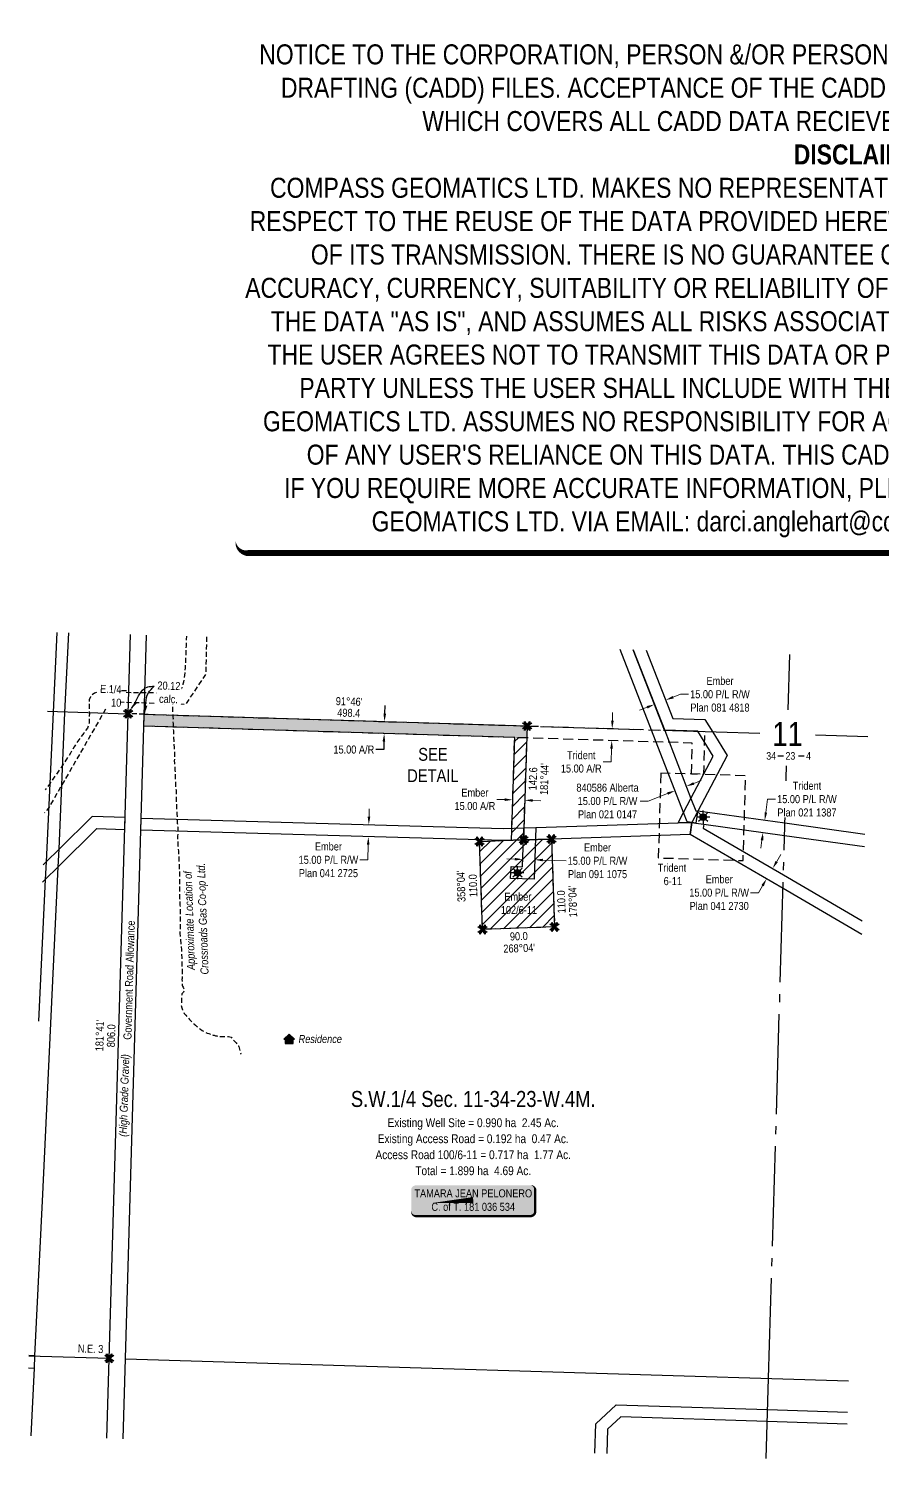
# Model space of a CAD drawing. Extents: x 350566 to 352400, y 5751636 to 5753423.
# Drawn here: x 350566 to 351632, y 5751636 to 5753423 of the extents above; entities that cross this region are included whole.
import ezdxf
from ezdxf.enums import TextEntityAlignment as Align

# ---------------------------------------------------------------- set-up
doc = ezdxf.new("R2010")
doc.units = 0
doc.header["$LTSCALE"] = 5
doc.header["$PDSIZE"] = 0.5
for name, pattern in [('foc-ACCESSROAD', [3.75, 2.5, -1.25]), ('foc-QUARTERLINE', [33, 25, -3, 2, -3]), ('foc-TRAV', [1.875, 1.25, -0.625]), ('UG_PIPE', [1.875, 1.25, -0.625])]:
    doc.linetypes.add(name, pattern=pattern)
doc.layers.get('Defpoints').update_dxf_attribs({"color": 9})
for name, color, linetype in [('10', 1, 'Continuous'), ('9', 3, 'Continuous'), ('AS-PIPE-UG', 44, 'UG_PIPE'), ('AS-PIPE-UG-T', 44, 'Continuous'), ('AS-RESIDENCE', 14, 'Continuous'), ('C-AR', 13, 'foc-ACCESSROAD'), ('C-RW', 13, 'Continuous'), ('C-SYMBOL', 7, 'Continuous'), ('C-WS', 13, 'foc-ACCESSROAD'), ('C-WS-S', 8, 'Continuous'), ('CG-NOTES', 7, 'Continuous'), ('DETAIL-T', 7, 'Continuous'), ('F-AR', 190, 'foc-ACCESSROAD'), ('F-RW', 190, 'Continuous'), ('F-WS', 190, 'foc-ACCESSROAD'), ('F-WS-S', 8, 'Continuous'), ('L-AREAREQUIRED', 7, 'Continuous'), ('L-AREAWORK', 5, 'Continuous'), ('L-BD', 7, 'Continuous'), ('L-MON', 1, 'Continuous'), ('L-QSEC', 8, 'foc-QUARTERLINE'), ('L-ROAD-T', 7, 'Continuous'), ('L-SEC', 7, 'Continuous'), ('L-SECLBL', 7, 'Continuous'), ('P-PROPOSED', 10, 'Continuous'), ('P-PROPOSED-H', 21, 'Continuous'), ('P-TRAV', 4, 'foc-TRAV'), ('P-TXT', 4, 'Continuous')]:
    doc.layers.add(name, color=color, linetype=linetype)
for name, color, linetype, lineweight in [('C-AR-T', 13, 'Continuous', 9), ('C-RW-T', 13, 'Continuous', 9), ('C-WS-T', 13, 'Continuous', 9), ('F-AR-T', 190, 'Continuous', 9), ('F-RW-T', 190, 'Continuous', 9), ('F-WS-T', 190, 'Continuous', 9), ('T-TEXT', 48, 'Continuous', 18)]:
    doc.layers.add(name, color=color, linetype=linetype, lineweight=lineweight)
doc.layers.add('DISCLAIMER', color=7, linetype='Continuous', plot=False)
doc.layers.add('P-PROPOSED-EXISTING-H', color=7, linetype='Continuous', true_color=0xffeebd)
doc.styles.add('100L', font='ARIALN.TTF', dxfattribs={"height": 11})
doc.styles.add('175L', font='ARIALN.TTF', dxfattribs={"height": 20})
doc.styles.add('80', font='ARIALN.TTF', dxfattribs={"height": 10})
doc.styles.add('80CG', font='ARIALN.TTF', dxfattribs={"height": 10})
doc.styles.add('80L', font='ARIALN.TTF', dxfattribs={"height": 10})
doc.styles.add('80LS', font='ARIALNI.TTF', dxfattribs={"height": 10})
doc.styles.add('SIMPLEX', font='ARIALN.TTF')
doc.dimstyles.new('Compass 5 000', dxfattribs={"dimscale": 5, "dimtxt": 9, "dimasz": 2, "dimexe": 0.2, "dimexo": 0.0625, "dimgap": 0.5, "dimtad": 0, "dimtih": 1, "dimtoh": 1, "dimzin": 0, "dimdsep": 46, "dimtxsty": '80CG', "dimcen": 0.1, "dimse1": 1, "dimse2": 1, "dimclrd": 256, "dimclrt": 256, "dimaunit": 1, "dimadec": 4, "dimazin": 0, "dimtfac": 0.06, "dimtofl": 0, "dimtmove": 0, "dimatfit": 1, "dimfxl": 0.2, "dimtolj": 1, "dimtzin": 0, "dimlwd": -1, "dimarcsym": 0})
pattern_1 = [(45, (1552.611, 1698.031), (-7.85560252, 7.85560252), [])]

# ---------------------------------------------------------------- blocks, each defined once
blk = doc.blocks.new('L-SECLBL')
at = {"layer": '9', "color": 7}
for p, q in [((-5.1, -27.8), (-12.3, -27.8)), ((20.7, -27.8), (13.5, -27.8))]:
    blk.add_line(p, q, dxfattribs=at)
at = {"layer": '10', "color": 2, "style": 'SIMPLEX'}
blk.add_attdef('SEC', text='', height=30, dxfattribs=at).set_placement((0, 0), align=Align.MIDDLE)
at = {"layer": '10', "color": 5, "style": '80L'}
blk.add_attdef('TWP', text='', height=9.5, dxfattribs=at).set_placement((-14.4, -27.4), align=Align.MIDDLE_RIGHT)
blk.add_attdef('RGE', text='', height=9.5, dxfattribs=at).set_placement((3.6, -27.4), align=Align.MIDDLE_CENTER)
blk.add_attdef('MER', text='', height=9.5, dxfattribs=at).set_placement((23.2, -27.4), align=Align.MIDDLE_LEFT)
blk = doc.blocks.new('GAS')
h = blk.add_hatch(color=255)
h.dxf.hatch_style = 1
edge = h.paths.add_edge_path()
edge.add_arc((0, 0), 0.9, 0, 360)
for p, q in [((-0.81, 0), (-1.62, 0)), ((-0.57, 0.57), (-1.14, 1.14)), ((0, 0.81), (0, 1.62)), ((0.57, 0.57), (1.14, 1.14)), ((1.62, 0), (0.81, 0)), ((-0.57, -0.57), (-1.14, -1.14)), ((0, -0.81), (0, -1.62)), ((1.14, -1.14), (0.57, -0.57))]:
    blk.add_line(p, q)
blk.add_circle((0, 0), 0.8)
blk = doc.blocks.new('res_occ')
for points in [[(0.1, 0.89), (-1.26, -0.37), (1.46, -0.37)], [(-0.9, -1.43), (1.1, -1.43), (1.1, -0.37), (-0.9, -0.37)]]:
    blk.add_hatch(color=14).paths.add_polyline_path(points)
at = {"color": 14}
for points in [[(0.1, 0.89), (-1.26, -0.37), (1.46, -0.37)], [(-0.9, -1.43), (1.1, -1.43), (1.1, -0.37), (-0.9, -0.37)]]:
    blk.add_lwpolyline(points, close=True, dxfattribs=at)
blk = doc.blocks.new('*D374')
at = {"layer": 'Defpoints', "color": 0, "transparency": 16777216}
for p in [(351237.4, 5752549.7), (351236.9, 5752534.7), (351294, 5752532.9)]:
    blk.add_point(p, dxfattribs=at)
at = {"layer": 'F-AR-T', "transparency": 16777216}
for p, q in [((351294.8, 5752557.9), (351295.1, 5752567.9)), ((351293.7, 5752522.9), (351293.2, 5752506.3)), ((351293.2, 5752506.3), (351283.2, 5752506.3))]:
    blk.add_line(p, q, dxfattribs=at)
for points in [[(351293.1, 5752558), (351296.5, 5752557.9), (351294.5, 5752547.9)], [(351292, 5752523), (351295.4, 5752522.9), (351294, 5752532.9)]]:
    blk.add_solid(points, dxfattribs=at)
at = {"layer": 'F-AR-T', "transparency": 16777216, "insert": (351255.9, 5752506.3), "char_height": 10, "attachment_point": 5, "style": '80CG'}
blk.add_mtext('\\A1;Trident\\P15.00 A/R', dxfattribs=at)
blk = doc.blocks.new('*D375')
at = {"layer": 'C-AR-T', "transparency": 16777216}
for p, q in [((351160.3, 5752459.2), (351150.3, 5752459.5)), ((351195.3, 5752458.1), (351205.3, 5752457.8))]:
    blk.add_line(p, q, dxfattribs=at)
for points in [[(351160.4, 5752460.8), (351160.3, 5752457.5), (351170.3, 5752458.9)], [(351195.4, 5752459.8), (351195.3, 5752456.4), (351185.3, 5752458.4)]]:
    blk.add_solid(points, dxfattribs=at)
at = {"layer": 'Defpoints', "color": 0, "transparency": 16777216}
for p in [(351170.3, 5752458.9), (351170.5, 5752464.1), (351185.5, 5752463.7)]:
    blk.add_point(p, dxfattribs=at)
at = {"layer": 'C-AR-T', "transparency": 16777216, "insert": (351123.1, 5752459.5), "char_height": 10, "attachment_point": 5, "style": '80CG'}
blk.add_mtext('\\A1;Ember\\P15.00 A/R', dxfattribs=at)
blk = doc.blocks.new('*D376')
at = {"layer": 'C-RW-T', "transparency": 16777216}
for p, q in [((350990.9, 5752437.8), (350991.2, 5752447.8)), ((350989.9, 5752402.8), (350989.3, 5752383.9)), ((350989.3, 5752383.9), (350979.3, 5752383.9))]:
    blk.add_line(p, q, dxfattribs=at)
for points in [[(350989.2, 5752437.9), (350992.5, 5752437.8), (350990.6, 5752427.8)], [(350988.2, 5752402.9), (350991.5, 5752402.8), (350990.1, 5752412.8)]]:
    blk.add_solid(points, dxfattribs=at)
at = {"layer": 'Defpoints', "color": 0, "transparency": 16777216}
for p in [(350994.2, 5752427.7), (350990.1, 5752412.8), (350993.8, 5752412.7)]:
    blk.add_point(p, dxfattribs=at)
at = {"layer": 'C-RW-T', "transparency": 16777216, "insert": (350940.2, 5752383.9), "char_height": 10, "attachment_point": 5, "style": '80CG'}
blk.add_mtext('\\A1;Ember\\P15.00 P/L R/W\\PPlan 041 2725', dxfattribs=at)
blk = doc.blocks.new('*D377')
at = {"layer": 'C-RW-T', "transparency": 16777216}
for p, q in [((351173, 5752384.8), (351163, 5752385.1)), ((351207.9, 5752383.7), (351237.2, 5752382.7))]:
    blk.add_line(p, q, dxfattribs=at)
for points in [[(351173, 5752386.4), (351172.9, 5752383.1), (351183, 5752384.5)], [(351208, 5752385.3), (351207.9, 5752382), (351197.9, 5752384)]]:
    blk.add_solid(points, dxfattribs=at)
at = {"layer": 'Defpoints', "color": 0, "transparency": 16777216}
for p in [(351183.1, 5752387.8), (351198.1, 5752387.3), (351197.9, 5752384)]:
    blk.add_point(p, dxfattribs=at)
at = {"layer": 'C-RW-T', "transparency": 16777216, "insert": (351276.2, 5752382.7), "char_height": 10, "attachment_point": 5, "style": '80CG'}
blk.add_mtext('\\A1;Ember\\P15.00 P/L R/W\\PPlan 091 1075', dxfattribs=at)
blk = doc.blocks.new('*D378')
at = {"layer": 'C-RW-T', "transparency": 16777216}
for p, q in [((351370.7, 5752587.2), (351380, 5752590.8)), ((351380, 5752590.8), (351390, 5752590.8)), ((351338.1, 5752574.5), (351328.7, 5752570.9))]:
    blk.add_line(p, q, dxfattribs=at)
for points in [[(351370.1, 5752588.7), (351371.3, 5752585.6), (351361.3, 5752583.6)], [(351337.4, 5752576.1), (351338.7, 5752573), (351347.4, 5752578.1)]]:
    blk.add_solid(points, dxfattribs=at)
at = {"layer": 'Defpoints', "color": 0, "transparency": 16777216}
for p in [(351361.3, 5752583.6), (351350.7, 5752569.6), (351364.7, 5752575)]:
    blk.add_point(p, dxfattribs=at)
at = {"layer": 'C-RW-T', "transparency": 16777216, "insert": (351429.1, 5752590.8), "char_height": 10, "attachment_point": 5, "style": '80CG'}
blk.add_mtext('\\A1;Ember\\P15.00 P/L R/W\\PPlan 081 4818', dxfattribs=at)
blk = doc.blocks.new('*D379')
at = {"layer": 'Defpoints', "color": 0, "transparency": 16777216}
for p in [(351485, 5752433.1), (351527.3, 5752427.2), (351525.3, 5752412.4)]:
    blk.add_point(p, dxfattribs=at)
at = {"layer": 'F-RW-T', "transparency": 16777216}
for p, q in [((351486.3, 5752443), (351488.6, 5752459.7)), ((351488.6, 5752459.7), (351498.6, 5752459.7)), ((351481.5, 5752408.4), (351480.1, 5752398.5))]:
    blk.add_line(p, q, dxfattribs=at)
for points in [[(351484.7, 5752443.3), (351488, 5752442.8), (351485, 5752433.1)], [(351479.9, 5752408.6), (351483.2, 5752408.1), (351482.9, 5752418.3)]]:
    blk.add_solid(points, dxfattribs=at)
at = {"layer": 'F-RW-T', "transparency": 16777216, "insert": (351537.7, 5752459.7), "char_height": 10, "attachment_point": 5, "style": '80CG', "bg_fill": 3, "box_fill_scale": 1.1, "bg_fill_color": 256, "bg_fill_true_color": 13158600, "bg_fill_transparency": 0}
blk.add_mtext('\\A1;Trident\\P15.00 P/L R/W\\PPlan 021 1387', dxfattribs=at)
blk = doc.blocks.new('*D380')
at = {"layer": 'C-RW-T', "transparency": 16777216}
for p, q in [((351499.9, 5752381.7), (351504.9, 5752390.4)), ((351482.3, 5752351.5), (351477.2, 5752342.9)), ((351477.2, 5752342.9), (351467.2, 5752342.9))]:
    blk.add_line(p, q, dxfattribs=at)
for points in [[(351498.5, 5752382.6), (351501.3, 5752380.9), (351494.9, 5752373.1)], [(351480.8, 5752352.4), (351483.7, 5752350.7), (351487.3, 5752360.2)]]:
    blk.add_solid(points, dxfattribs=at)
at = {"layer": 'Defpoints', "color": 0, "transparency": 16777216}
for p in [(351495.2, 5752372.9), (351487.3, 5752360.2), (351487.6, 5752360)]:
    blk.add_point(p, dxfattribs=at)
at = {"layer": 'C-RW-T', "transparency": 16777216, "insert": (351428.1, 5752342.9), "char_height": 10, "attachment_point": 5, "style": '80CG'}
blk.add_mtext('\\A1;Ember\\P15.00 P/L R/W\\PPlan 041 2730', dxfattribs=at)
blk = doc.blocks.new('*D381')
at = {"layer": 'Defpoints', "color": 0, "transparency": 16777216}
for p in [(351360.2, 5752503.4), (351374.2, 5752508.8), (351373, 5752470.3)]:
    blk.add_point(p, dxfattribs=at)
at = {"layer": 'F-RW-T', "transparency": 16777216}
for p, q in [((351396.4, 5752479.4), (351405.7, 5752483)), ((351339.5, 5752457.4), (351329.5, 5752457.4)), ((351363.7, 5752466.7), (351339.5, 5752457.4))]:
    blk.add_line(p, q, dxfattribs=at)
for points in [[(351395.8, 5752480.9), (351397, 5752477.8), (351387, 5752475.8)], [(351363.1, 5752468.3), (351364.3, 5752465.2), (351373, 5752470.3)]]:
    blk.add_solid(points, dxfattribs=at)
at = {"layer": 'F-RW-T', "transparency": 16777216, "insert": (351288.7, 5752457.4), "char_height": 10, "attachment_point": 5, "style": '80CG'}
blk.add_mtext('\\A1;840586 Alberta\\P15.00 P/L R/W\\PPlan 021 0147', dxfattribs=at)
blk = doc.blocks.new('*U384')
h = blk.add_hatch(color=59)
edge = h.paths.add_edge_path()
edge.add_line((-71.5, -20), (71.5, -20))
edge.add_arc((71.5, -14), 6, 270, 360)
edge.add_line((77.5, -14), (77.5, 12.5))
edge.add_arc((71.5, 12.5), 6, 0, 90)
edge.add_line((71.5, 18.5), (-71.5, 18.5))
edge.add_arc((-71.5, 12.5), 6, 90, 180)
edge.add_line((-77.5, 12.5), (-77.5, -14))
edge.add_arc((-71.5, -14), 6, 180, 270)
at = {"color": 1, "flags": 128}
blk.add_lwpolyline([(-71.5, -20, 3, 3, 0), (71.5, -20, 3, 3, 0.414214), (77.5, -14, 3, 3, 0), (77.5, 12.5, 3, 0, 0.414214), (71.5, 18.5, 0, 0, 0), (-71.5, 18.5, 0, 0, 0.414214), (-77.5, 12.5, 0, 0, 0), (-77.5, -14, 0, 3, 0.414214)], format="xyseb", close=True, dxfattribs=at)
blk.add_lwpolyline([(-52.3, -3.8, 0, 7.5, 0), (0, 0, 0, 0, 0)], format="xyseb", dxfattribs=at)
at = {"color": 1, "style": '80'}
blk.add_attdef('ENTER_TEXT_001', (-36, -5), '', height=10, dxfattribs=at)
blk = doc.blocks.new('TEMP')
h = blk.add_hatch(color=255)
h.dxf.hatch_style = 1
h.paths.add_polyline_path([(0, 0.25), (-0.67, 1.15), (-0.67, 0.67), (-1.15, 0.67), (-0.25, 0), (-1.15, -0.67), (-0.67, -0.67), (-0.67, -1.15), (0, -0.25), (0.67, -1.15), (0.67, -0.67), (1.15, -0.67), (0.25, 0), (1.15, 0.67), (0.67, 0.67), (0.67, 1.15)])
h.paths.add_polyline_path([(0.57, 0.85), (0.57, 0.57), (0.85, 0.57), (0.08, 0), (0.85, -0.57), (0.57, -0.57), (0.57, -0.85), (0, -0.08), (-0.57, -0.85), (-0.57, -0.57), (-0.85, -0.57), (-0.08, 0), (-0.85, 0.57), (-0.57, 0.57), (-0.57, 0.85), (0, 0.08)], flags=16)
h = blk.add_hatch(color=1)
h.dxf.hatch_style = 1
h.paths.add_polyline_path([(0, 0.08), (-0.57, 0.85), (-0.57, 0.57), (-0.85, 0.57), (-0.08, 0), (-0.85, -0.57), (-0.57, -0.57), (-0.57, -0.85), (0, -0.08), (0.57, -0.85), (0.57, -0.57), (0.85, -0.57), (0.08, 0), (0.85, 0.57), (0.57, 0.57), (0.57, 0.85)])
at = {"color": 1}
for p, q in [((-0.08, 0), (0.08, 0)), ((0, 0.08), (0, -0.08))]:
    blk.add_line(p, q, dxfattribs=at)
at = {"color": 255, "flags": 128}
blk.add_lwpolyline([(-0.25, 0), (-1.15, 0.67), (-0.67, 0.67), (-0.67, 1.15), (0, 0.25), (0.67, 1.15), (0.67, 0.67), (1.15, 0.67), (0.25, 0), (1.15, -0.67), (0.67, -0.67), (0.67, -1.15), (0, -0.25), (-0.67, -1.15), (-0.67, -0.67), (-1.15, -0.67)], close=True, dxfattribs=at)
at = {"color": 1, "flags": 128}
blk.add_lwpolyline([(-0.08, 0), (-0.85, 0.57), (-0.57, 0.57), (-0.57, 0.85), (0, 0.08), (0.57, 0.85), (0.57, 0.57), (0.85, 0.57), (0.08, 0), (0.85, -0.57), (0.57, -0.57), (0.57, -0.85), (0, -0.08), (-0.57, -0.85), (-0.57, -0.57), (-0.85, -0.57)], close=True, dxfattribs=at)
blk = doc.blocks.new('*D385')
at = {"layer": 'Defpoints', "color": 0, "transparency": 16777216}
for p in [(351009.6, 5752556.7), (351009.1, 5752541.7), (351009.8, 5752541.7)]:
    blk.add_point(p, dxfattribs=at)
at = {"layer": 'P-TXT', "transparency": 16777216}
for p, q in [((351010.5, 5752566.7), (351010.9, 5752576.7)), ((351009.5, 5752531.7), (351009.2, 5752521.7)), ((351009.2, 5752521.7), (350999.2, 5752521.7))]:
    blk.add_line(p, q, dxfattribs=at)
for points in [[(351008.9, 5752566.7), (351012.2, 5752566.6), (351010.2, 5752556.7)], [(351007.8, 5752531.8), (351011.1, 5752531.7), (351009.8, 5752541.7)]]:
    blk.add_solid(points, dxfattribs=at)
at = {"layer": 'P-TXT', "transparency": 16777216, "insert": (350971.9, 5752521.7), "char_height": 10, "attachment_point": 5, "style": '80CG'}
blk.add_mtext('\\A1;15.00 A/R', dxfattribs=at)
blk = doc.blocks.new('Disclaimer_Legal')
at = {"layer": 'DISCLAIMER', "color": 254, "flags": 128}
blk.add_lwpolyline([(-3612.9, -1104.6, 37.5, 37.5, 0), (4096.1, -1104.6, 37.5, 37.5, 0.414214), (4171.1, -1029.6, 37.5, 37.5, 0), (4171.1, 2078.7, 37.5, 0, 0.414214), (4096.1, 2153.7, 0, 0, 0), (-3612.9, 2153.7, 0, 0, 0.414214), (-3687.9, 2078.7, 0, 0, 0), (-3687.9, -1029.6, 0, 37.5, 0.414214)], format="xyseb", close=True, dxfattribs=at)
at = {"layer": 'DISCLAIMER', "color": 254, "insert": (241.6, 533.9), "char_height": 125, "width": 7717.568, "attachment_point": 5, "style": '80'}
blk.add_mtext('NOTICE TO THE CORPORATION, PERSON &/OR PERSONS REGARDING THIS COMPUTER AIDED DESIGN AND DRAFTING (CADD) FILES. ACCEPTANCE OF THE CADD DATA IS BASED ON THE FOLLOWING DISCLAIMER WHICH COVERS ALL CADD DATA RECIEVED FROM COMPASS GEOMATICS LTD.\\P{\\fArial Narrow|b1|i0|c0|p34;DISCLAIMER}\\PCOMPASS GEOMATICS LTD. MAKES NO REPRESENTATION OR WARRANTIES, EXPRESS OR IMPLIED, WITH RESPECT TO THE REUSE OF THE DATA PROVIDED HEREWITH, REGARDLESS OF ITS FORMAT OR THE MEANS OF ITS TRANSMISSION. THERE IS NO GUARANTEE OR REPRESENTATION TO THE USER AS TO THE ACCURACY, CURRENCY, SUITABILITY OR RELIABILITY OF THIS DATA FOR ANY PURPOSE. THE USER ACCEPTS THE DATA "AS IS", AND ASSUMES ALL RISKS ASSOCIATED WITH ITS USE. BY ACCEPTANCE OF THIS DATA, THE USER AGREES NOT TO TRANSMIT THIS DATA OR PROVIDE ACCESS OR ANY PART OF IT TO ANOTHER PARTY UNLESS THE USER SHALL INCLUDE WITH THE DATA A COPY OF THIS DISCLAIMER. COMPASS GEOMATICS LTD. ASSUMES NO RESPONSIBILITY FOR ACTUAL OR CONSEQUENTIAL DAMAGE AS A RESULT OF ANY USER\'S RELIANCE ON THIS DATA. THIS CADD FILE IS FOR ILLUSTRATION PURPOSES ONLY.\\PIF YOU REQUIRE MORE ACCURATE INFORMATION, PLEASE CONTACT DARCI ANGLEHART AT COMPASS GEOMATICS LTD. VIA EMAIL: darci.anglehart@compassgeomatics.ca OR CELL: 506-961-7292', dxfattribs=at)

msp = doc.modelspace()

# ---------------------------------------------------------------- hatches: boundary and pattern name
at = {"layer": 'P-PROPOSED-EXISTING-H'}
h = msp.add_hatch(dxfattribs=at)
h.set_pattern_fill('ANSI31', color=256, scale=3.499055, style=0)
h.set_pattern_definition(pattern_1)
h.paths.add_polyline_path([(351187.777, 5752536.222), (351172.788, 5752536.683), (351168.71, 5752408.232), (351183.73, 5752408.741)])
h = msp.add_hatch(dxfattribs=at)
h.set_pattern_fill('ANSI31', color=256, scale=3.499055, style=0)
h.set_pattern_definition(pattern_1)
h.paths.add_polyline_path([(351158.59, 5752407.889), (351183.959, 5752408.749), (351218.819, 5752409.93), (351222.544, 5752300.023), (351132.619, 5752296.976), (351128.895, 5752406.883)])
at = {"layer": 'P-PROPOSED-H'}
h = msp.add_hatch(color=256, dxfattribs=at)
h.dxf.hatch_style = 1
h.paths.add_polyline_path([(351187.777, 5752536.222), (350709.846, 5752550.94), (350710.284, 5752565.93), (351188.252, 5752551.21)])

# ---------------------------------------------------------------- linework, layer by layer
at = {"layer": 'AS-PIPE-UG', "flags": 128}
for points in [[(350788.041, 5752662.506), (350786.908, 5752615.789), (350761.821, 5752578.169), (350667.127, 5752581.163), (350590.377, 5752448.062), (350585.698, 5752442.586)], [(350687.564, 5752593.395), (350699.353, 5752593.022), (350704.254, 5752592.947), (350705.77, 5752592.918), (350710.529, 5752592.845), (350715.016, 5752592.824), (350717.772, 5752592.881), (350725.882, 5752592.774), (350728.579, 5752592.691), (350730.702, 5752592.657), (350733.364, 5752592.739), (350736.138, 5752592.738), (350738.439, 5752592.795), (350741.004, 5752592.79), (350743.134, 5752593.127), (350745.629, 5752593.718), (350748.084, 5752594.774), (350752.6, 5752596.076), (350754.634, 5752596.74), (350756.204, 5752597.935), (350757.783, 5752599.281), (350758.511, 5752601.627), (350758.967, 5752603.989), (350759.59, 5752606.356), (350760.031, 5752608.714), (350760.493, 5752611.724), (350760.878, 5752614.723), (350761.164, 5752617.676), (350761.486, 5752620.688), (350761.767, 5752623.627), (350761.745, 5752626.247), (350761.946, 5752629.004), (350761.994, 5752631.754), (350762.091, 5752634.594), (350762.222, 5752637.352), (350762.418, 5752640.177), (350762.458, 5752643.049), (350762.664, 5752645.836), (350762.751, 5752648.746), (350762.793, 5752651.519), (350762.99, 5752654.279), (350762.976, 5752657.081), (350763.099, 5752659.941), (350763.237, 5752662.736), (350763.263, 5752663.254)], [(350687.976, 5752594.918), (350684.354, 5752595.034), (350674.887, 5752594.614), (350660.611, 5752594.465), (350656.098, 5752594.481), (350652, 5752593.396), (350648.12, 5752592.259), (350644.992, 5752590.13), (350642.974, 5752587.542), (350641.607, 5752583.89), (350641.376, 5752575.373), (350641.681, 5752567.455), (350641.451, 5752554.861), (350640.562, 5752551.461), (350639.266, 5752548.517), (350634.633, 5752542.33), (350629.802, 5752535.72), (350627.355, 5752532.358), (350622.741, 5752525.058), (350618.252, 5752517.413), (350608.61, 5752502.371), (350606.15, 5752498.913), (350593.086, 5752480.477), (350591.8, 5752478.32), (350588.074, 5752473.602), (350586.522, 5752471.347)], [(350745.629, 5752593.718), (350745.704, 5752592.702), (350745.805, 5752592.269), (350746.124, 5752590.256), (350746.123, 5752588.054), (350745.747, 5752586.429), (350745.76, 5752584.993), (350745.725, 5752582.737), (350745.695, 5752580.25), (350745.641, 5752577.636), (350745.51, 5752575.126), (350745.52, 5752572.6), (350745.599, 5752570.099), (350745.737, 5752567.829), (350745.852, 5752565.865), (350746.029, 5752564.337), (350746.046, 5752563.095), (350746.054, 5752562.369), (350746.146, 5752560.351), (350746.091, 5752558.937), (350746.017, 5752556.498), (350746.412, 5752553.876), (350746.43, 5752550.894), (350746.362, 5752547.9), (350746.7, 5752545.066), (350746.755, 5752542.091), (350746.632, 5752539.092), (350746.894, 5752536.016), (350747.087, 5752533.069), (350747.262, 5752530.224), (350747.36, 5752527.509), (350747.469, 5752524.559), (350747.586, 5752521.624), (350747.832, 5752518.705), (350748.087, 5752515.828), (350748.043, 5752513.03), (350747.972, 5752510.295), (350747.754, 5752507.499), (350747.954, 5752504.575), (350748.22, 5752501.639), (350748.423, 5752498.746), (350748.553, 5752495.971), (350748.884, 5752493.138), (350748.944, 5752490.472), (350748.917, 5752487.793), (350748.973, 5752484.923), (350749.081, 5752482.079), (350749.184, 5752479.282), (350749.22, 5752476.475), (350749.666, 5752473.763), (350749.889, 5752471.048), (350750.119, 5752468.23), (350750.089, 5752465.561), (350750.038, 5752462.938), (350749.969, 5752460.251), (350750.198, 5752457.499), (350750.339, 5752454.655), (350750.546, 5752451.659), (350750.557, 5752448.899), (350750.73, 5752446.189), (350750.822, 5752443.722), (350750.983, 5752440.84), (350751.256, 5752437.966), (350751.171, 5752435.463), (350751.431, 5752432.908), (350751.539, 5752429.743), (350752.018, 5752424.733), (350752.031, 5752421.59), (350751.986, 5752419.856), (350752.035, 5752419.355), (350752.005, 5752419.347), (350751.994, 5752416.35), (350751.892, 5752413.334), (350751.738, 5752410.672), (350752.09, 5752404.533), (350752.342, 5752401.504), (350752.806, 5752394.803), (350753.587, 5752384.281), (350753.642, 5752377.983), (350753.704, 5752375.848), (350754.435, 5752367.45), (350754.208, 5752358.798), (350754.434, 5752335.499), (350754.564, 5752332.395), (350754.642, 5752330.437), (350754.748, 5752327.357), (350754.926, 5752325.488), (350755.203, 5752307.992), (350755.261, 5752301.733), (350754.903, 5752295.379), (350754.709, 5752292.257), (350756.545, 5752271.515), (350757.221, 5752261.189), (350757.281, 5752250.394), (350757.403, 5752247.553), (350757.469, 5752235.756), (350757.364, 5752234.255), (350757.389, 5752232.374), (350757.362, 5752230.604), (350757.435, 5752229.523), (350757.585, 5752227.321), (350758.049, 5752225.932), (350758.619, 5752224.73), (350759.336, 5752223.38), (350759.832, 5752221.737), (350759.735, 5752220.047), (350759.115, 5752218.631), (350757.946, 5752217.271), (350757.306, 5752216.63), (350756.991, 5752215.301), (350756.797, 5752212.704), (350756.747, 5752209.99), (350756.583, 5752207.208), (350756.655, 5752204.655), (350756.487, 5752201.866), (350757.124, 5752199.143), (350757.9, 5752196.388), (350759.09, 5752194.048), (350760.229, 5752191.853), (350762.11, 5752189.946), (350763.541, 5752188.122), (350765.298, 5752186.287), (350766.864, 5752184.321), (350768.637, 5752182.482), (350770.34, 5752180.881), (350772.264, 5752179.189), (350774.148, 5752177.485), (350776.053, 5752175.603), (350778.139, 5752173.954), (350780.309, 5752172.256), (350782.413, 5752170.819), (350784.592, 5752169.484), (350786.752, 5752168.446), (350788.863, 5752167.445), (350790.701, 5752166.954), (350794.357, 5752165.587), (350794.617, 5752165.537), (350794.487, 5752165.562), (350795.128, 5752165.406), (350796.482, 5752164.952), (350797.428, 5752164.692), (350799.266, 5752164.229), (350800.981, 5752163.842), (350802.673, 5752163.536), (350804.534, 5752163.322), (350806.508, 5752163.231), (350808.639, 5752163.348), (350810.497, 5752163.356), (350812.245, 5752163.3), (350813.883, 5752163.342), (350815.55, 5752163.402), (350818.805, 5752162.318), (350822.01, 5752158.306), (350823.549, 5752156.497), (350824.963, 5752155.138), (350826.243, 5752153.713), (350827.035, 5752152.695), (350827.773, 5752151.56), (350827.894, 5752151.075), (350828.177, 5752150.507), (350830.667, 5752141.613), (350831.175, 5752140.982)]]:
    msp.add_lwpolyline(points, dxfattribs=at)
at = {"layer": 'C-AR', "flags": 128}
msp.add_lwpolyline([(351168.71, 5752408.232), (351172.788, 5752536.683), (351187.777, 5752536.222), (351183.73, 5752408.741)], close=True, dxfattribs=at)
at = {"layer": 'C-RW', "flags": 128}
for points in [[(350568.948, 5751664.138), (350573.032, 5751748.933), (350573.769, 5751764.252), (350583.423, 5751966.337), (350602.912, 5752375.358), (350603.936, 5752397.469), (350611.196, 5752568.027), (350616.001, 5752667.701)], [(350601.045, 5752668.152), (350596.304, 5752568.52), (350587.703, 5752381.435), (350586.651, 5752359.292), (350578.242, 5752182.178)], [(351337.144, 5752645.927), (351370.25, 5752560.608), (351410.256, 5752559.376), (351419.999, 5752543.533), (351438.009, 5752514.246), (351401.401, 5752444.714), (351400.908, 5752443.778), (351394.001, 5752430.658), (351376.93, 5752430.299), (351383.607, 5752442.99), (351392.897, 5752460.645), (351420.779, 5752513.641), (351401.631, 5752544.639), (351359.878, 5752545.924), (351320.851, 5752646.419)], [(350583.216, 5752355.898), (350586.651, 5752359.292), (350602.912, 5752375.358), (350651.076, 5752422.947), (350685.946, 5752421.796), (350686.385, 5752436.791), (350645.12, 5752438.147), (350603.936, 5752397.469), (350587.703, 5752381.435), (350583.838, 5752377.618)], [(351606.218, 5752290.761), (351507.872, 5752348.149), (351391.948, 5752415.795), (351394.001, 5752430.658), (351398.98, 5752429.906), (351408.848, 5752428.538), (351408.176, 5752423.691), (351508.378, 5752365.218), (351606.725, 5752307.829)], [(350565.844, 5751749.174), (350573.032, 5751748.933), (350573.769, 5751764.252), (350566.283, 5751764.501)], [(351272.951, 5751642.589), (351274.045, 5751679.03), (351299.363, 5751703.041), (351488.539, 5751697.024), (351588.499, 5751693.878)], [(351588.055, 5751678.891), (351488.08, 5751682.035), (351305.142, 5751687.853), (351288.849, 5751672.401), (351287.941, 5751642.13)]]:
    msp.add_lwpolyline(points, dxfattribs=at)
for points in [[(350706.049, 5752421.205), (350706.487, 5752436.187), (351158.506, 5752422.88), (351184.489, 5752423.771), (351199.509, 5752424.28), (351376.93, 5752430.299), (351394.001, 5752430.658), (351391.948, 5752415.795), (351218.819, 5752409.93), (351183.998, 5752408.75), (351158.59, 5752407.889)], [(351168.174, 5752375.686), (351182.667, 5752375.239), (351184.207, 5752423.761), (351199.226, 5752424.27), (351197.18, 5752359.787), (351167.712, 5752360.697)]]:
    msp.add_lwpolyline(points, close=True, dxfattribs=at)
at = {"layer": 'C-WS', "flags": 128}
msp.add_lwpolyline([(351158.59, 5752407.889), (351183.959, 5752408.749), (351218.819, 5752409.93), (351222.544, 5752300.023), (351132.619, 5752296.976), (351128.895, 5752406.883)], close=True, dxfattribs=at)
at = {"layer": 'F-AR', "flags": 128}
msp.add_lwpolyline([(351393.493, 5752491.127), (351394.575, 5752529.853), (350709.846, 5752550.94), (350710.284, 5752565.93), (351409.982, 5752544.381), (351408.482, 5752490.647)], close=True, dxfattribs=at)
at = {"layer": 'F-RW', "flags": 128}
for points in [[(351320.851, 5752646.419), (351360.073, 5752545.423), (351392.897, 5752460.645), (351398.933, 5752445.055), (351401.045, 5752444.763), (351400.908, 5752443.778), (351398.98, 5752429.906), (351394.001, 5752430.658), (351388.059, 5752431.484), (351383.607, 5752442.99), (351343.775, 5752545.929), (351304.594, 5752646.91)], [(351609.929, 5752415.775), (351510.292, 5752429.604), (351401.401, 5752444.714), (351401.045, 5752444.763), (351400.908, 5752443.778), (351398.98, 5752429.906), (351408.848, 5752428.538), (351509.84, 5752414.528), (351609.482, 5752400.706)]]:
    msp.add_lwpolyline(points, dxfattribs=at)
at = {"layer": 'F-WS', "flags": 128}
msp.add_lwpolyline([(351355.389, 5752492.348), (351351.995, 5752386.431), (351457.912, 5752383.037), (351461.306, 5752488.954)], close=True, dxfattribs=at)
at = {"layer": 'L-QSEC'}
for p, q in [((351514.34, 5752571.175), (351516.369, 5752640.515)), ((350589.337, 5752569.655), (350690.183, 5752566.549)), ((350710.284, 5752565.93), (351479.001, 5752542.256)), ((351548.233, 5752540.124), (351613.561, 5752538.112)), ((351489.905, 5751736.116), (351512.294, 5752501.225)), ((351486.977, 5751636.038), (351489.905, 5751736.116))]:
    msp.add_line(p, q, dxfattribs=at)
at = {"layer": 'L-SEC'}
for p, q in [((350663.686, 5751661.238), (350693.075, 5752665.373)), ((350683.788, 5751660.623), (350713.177, 5752664.767)), ((350566.274, 5751764.18), (350666.609, 5751761.131)), ((350686.712, 5751760.521), (351589.663, 5751733.085))]:
    msp.add_line(p, q, dxfattribs=at)
at = {"layer": 'P-PROPOSED'}
for points in [[(350710.284, 5752565.93), (351188.252, 5752551.21), (351183.73, 5752408.741), (351168.71, 5752408.232), (351172.788, 5752536.683), (350709.846, 5752550.94)], [(351158.59, 5752407.889), (351183.959, 5752408.749), (351218.819, 5752409.93), (351222.544, 5752300.023), (351132.619, 5752296.976), (351128.895, 5752406.883)]]:
    msp.add_lwpolyline(points, close=True, dxfattribs=at)
at = {"layer": 'P-TRAV'}
msp.add_line((350710.284, 5752565.93), (350690.183, 5752566.549), dxfattribs=at)

# ---------------------------------------------------------------- block references
at = {"layer": 'AS-RESIDENCE', "xscale": 4.998649999999997, "yscale": 4.998649999999997, "zscale": 4.998649999999997}
msp.add_blockref('res_occ', (350890.739, 5752161.513), dxfattribs=at)
at = {"layer": 'C-WS-S', "color": 1, "xscale": 4.999999999999989, "yscale": 4.999999999999989, "zscale": 4.999999999999989}
msp.add_blockref('GAS', (351176.256, 5752367.797), dxfattribs=at)
at = {"layer": 'CG-NOTES'}
ref = msp.add_blockref('*U384', (351121.005, 5751958.806), dxfattribs=dict(at, xscale=0.9997299999999999, yscale=0.9997299999999999, zscale=0.9997299999999999))
ref.add_attrib('ENTER_TEXT_001', 'TAMARA JEAN PELONERO', (351047.611, 5751962.224), dxfattribs={"layer": '0', "color": 1, "height": 9.9973, "style": '80'})
ref.add_attrib('ENTER_TEXT_002', 'C. of T. 181 036 534', (351068.799, 5751945.385), dxfattribs={"layer": '0', "color": 1, "height": 9.9973, "style": '80'})
at = {"layer": 'DISCLAIMER', "xscale": 0.2, "yscale": 0.2, "zscale": 0.2}
msp.add_blockref('Disclaimer_Legal', (351561.994, 5752988.053), dxfattribs=at)
at = {"layer": 'F-WS-S', "color": 1, "xscale": 4.999999999999989, "yscale": 4.999999999999989, "zscale": 4.999999999999989}
msp.add_blockref('GAS', (351408.14, 5752437.372), dxfattribs=at)
at = {"layer": 'L-MON', "color": 1, "xscale": 4.99865, "yscale": 4.99865, "zscale": 4.99865}
for p in [(350690.183, 5752566.549), (351188.252, 5752551.21), (351128.895, 5752406.883), (351183.959, 5752408.749), (351218.819, 5752409.93), (351132.619, 5752296.976), (351222.544, 5752300.023), (350666.609, 5751761.131)]:
    msp.add_blockref('TEMP', p, dxfattribs=at)
at = {"layer": 'L-SECLBL', "xscale": 0.9997299999999999, "yscale": 0.9997299999999999, "zscale": 0.9997299999999999}
msp.add_blockref('L-SECLBL', (351513.463, 5752541.194), dxfattribs=at).add_auto_attribs({'SEC': '11', 'TWP': '34', 'RGE': '23', 'MER': '4'})

# ---------------------------------------------------------------- texts
at = {"layer": 'AS-PIPE-UG-T', "insert": (350763.948, 5752239.395), "char_height": 9.9973, "attachment_point": 1, "rotation": 91.944299, "style": '175L'}
msp.add_mtext_dynamic_manual_height_columns('\\pi6.68189;{\\fArial Narrow|b0|i1|c0|p34;Approximate Location of \\P\\pi0.56826;Crossroads Gas Co-op Ltd.}', width=138.37095, gutter_width=99.973, heights=[0], dxfattribs=at)
at = {"layer": 'AS-RESIDENCE', "insert": (350902.93, 5752165.11), "char_height": 9.9973, "attachment_point": 1, "style": '175L'}
msp.add_mtext_dynamic_manual_height_columns('{\\fArial Narrow|b0|i1|c0|p34;Residence}', width=53.92582, gutter_width=99.973, heights=[0], dxfattribs=at)
at = {"layer": 'C-SYMBOL', "color": 3, "style": '175L'}
msp.add_text('S.W.1/4 Sec. 11-34-23-W.4M.', height=19.9946, dxfattribs=at).set_placement((351121.005, 5752069.151), align=Align.BOTTOM_CENTER)
at = {"layer": 'C-WS-T', "insert": (351154.779, 5752342.887), "char_height": 9.9973, "attachment_point": 1, "style": '175L'}
msp.add_mtext_dynamic_manual_height_columns('\\pi5.1066;Ember\\P\\pi0.66374;102/6-11', width=43.19202, gutter_width=99.973, heights=[0], dxfattribs=at)
at = {"layer": 'DETAIL-T', "color": 3, "insert": (351070.678, 5752502.411), "char_height": 15.9957, "width": 63.61894, "attachment_point": 5, "style": '80CG'}
msp.add_mtext('SEE\\PDETAIL', dxfattribs=at)
at = {"layer": 'F-WS-T', "insert": (351351.117, 5752379.055), "char_height": 9.9973, "attachment_point": 1, "style": '175L'}
msp.add_mtext_dynamic_manual_height_columns('\\pi0.19319;Trident\\P\\pi7.64343;6-11', width=35.67699, gutter_width=99.973, heights=[0], dxfattribs=at)
at = {"layer": 'L-AREAREQUIRED', "color": 5, "style": '100L'}
msp.add_text('Existing Well Site = 0.990 ha  2.45 Ac.', height=10.99703, dxfattribs=at).set_placement((351121.005, 5752046.657), align=Align.BOTTOM_CENTER)
at = {"layer": 'L-AREAWORK', "color": 5, "style": '100L'}
for s, p in [('Existing Access Road = 0.192 ha  0.47 Ac.', (351121.005, 5752026.662)), ('Access Road 100/6-11 = 0.717 ha  1.77 Ac.', (351121.005, 5752006.668)), ('Total = 1.899 ha  4.69 Ac.', (351121.005, 5751986.673))]:
    msp.add_text(s, height=10.99703, dxfattribs=at).set_placement(p, align=Align.BOTTOM_CENTER)
at = {"layer": 'L-BD', "style": '80L'}
for s, rotation, p in [("91%%d46'", 358.236, (350966.041, 5752581.808)), ('498.4', 358.236, (350965.603, 5752567.569)), ('142.6', 88.0901, (351195.547, 5752485.256)), ("181%%d44'", 88.0901, (351209.785, 5752484.781)), ("358%%d04'", 91.9408, (351105.778, 5752351.083)), ('110.0', 91.9408, (351120.766, 5752351.591)), ("178%%d04'", 91.940875, (351245.22, 5752331.921)), ('110.0', 91.940875, (351230.982, 5752331.438)), ("268%%d04'", 1.940875, (351178.428, 5752273.52)), ('90.0', 1.940875, (351177.92, 5752288.508)), ("181%%d41'", 88.3235, (350654.663, 5752164.535)), ('806.0', 88.3235, (350668.903, 5752164.118))]:
    msp.add_text(s, height=9.9973, rotation=rotation, dxfattribs=at).set_placement(p, align=Align.MIDDLE)
at = {"layer": 'L-ROAD-T', "style": '80L'}
msp.add_text('Government Road Allowance', height=9.9973, rotation=88.323578, dxfattribs=at).set_placement((350691.352, 5752233.595), align=Align.MIDDLE_CENTER)
at = {"layer": 'T-TEXT', "style": '80LS'}
msp.add_text('(High Grade Gravel)', height=9.9973, rotation=88.323578, dxfattribs=at).set_placement((350685.079, 5752089.54), align=Align.MIDDLE_CENTER)

# ---------------------------------------------------------------- dimensions: what is measured, and where the dimension line sits
at = {"layer": 'C-AR-T'}
dim = msp.add_linear_dim(base=(351170.322, 5752458.869), p1=(351185.474, 5752463.67), p2=(351170.485, 5752464.134), angle=178.228495, text='Ember\\P15.00 A/R', dimstyle='Compass 5 000', dxfattribs=at)
dim.commit()
dim.dimension.update_dxf_attribs({"geometry": '*D375', "text_midpoint": (351123.05, 5752459.487), "dimtype": 161})
at = {"layer": 'C-RW-T'}
for base, p1, p2, angle, text, picture, middle in [((351361.348, 5752583.55), (351350.678, 5752569.615), (351364.651, 5752575.037), 21.207631, 'Ember\\P15.00 P/L R/W\\PPlan 081 4818', '*D378', (351429.079, 5752590.785)), ((350990.146, 5752412.845), (350994.206, 5752427.717), (350993.765, 5752412.739), 268.314587, 'Ember\\P15.00 P/L R/W\\PPlan 041 2725', '*D376', (350940.208, 5752383.881)), ((351197.948, 5752383.984), (351183.066, 5752387.824), (351198.055, 5752387.347), 358.175334, 'Ember\\P15.00 P/L R/W\\PPlan 091 1075', '*D377', (351276.247, 5752382.734))]:
    dim = msp.add_linear_dim(base=base, p1=p1, p2=p2, angle=angle, text=text, dimstyle='Compass 5 000', dxfattribs=at)
    dim.commit()
    dim.dimension.update_dxf_attribs({"geometry": picture, "text_midpoint": middle, "dimtype": 161})
dim = msp.add_aligned_dim(p1=(351495.155, 5752372.934), p2=(351487.596, 5752359.981), distance=-0.343, text='Ember\\P15.00 P/L R/W\\PPlan 041 2730', dimstyle='Compass 5 000', dxfattribs=at)
dim.commit()
dim.dimension.update_dxf_attribs({"geometry": '*D380', "text_midpoint": (351428.134, 5752342.879)})
at = {"layer": 'F-AR-T'}
dim = msp.add_linear_dim(base=(351294.017, 5752532.94), p1=(351237.406, 5752549.709), p2=(351236.939, 5752534.721), angle=268.213726, text='Trident\\P15.00 A/R', dimstyle='Compass 5 000', dxfattribs=at)
dim.commit()
dim.dimension.update_dxf_attribs({"geometry": '*D374', "text_midpoint": (351255.904, 5752506.281), "dimtype": 161})
at = {"layer": 'F-RW-T'}
dim = msp.add_linear_dim(base=(351373.02, 5752470.35), p1=(351374.243, 5752508.823), p2=(351360.231, 5752503.401), angle=201.153827, text='840586 Alberta\\P15.00 P/L R/W\\PPlan 021 0147', dimstyle='Compass 5 000', dxfattribs=at)
dim.commit()
dim.dimension.update_dxf_attribs({"geometry": '*D381', "text_midpoint": (351288.675, 5752457.398), "dimtype": 161})
at = {"layer": 'P-TXT', "color": 1}
dim = msp.add_aligned_dim(p1=(351009.586, 5752556.712), p2=(351009.125, 5752541.723), distance=0.65, text='15.00 A/R', dimstyle='Compass 5 000', dxfattribs=at)
dim.commit()
dim.dimension.update_dxf_attribs({"geometry": '*D385', "text_midpoint": (350971.877, 5752521.713)})

# ---------------------------------------------------------------- leaders
at = {"layer": 'L-BD', "color": 1, "path_type": 1}
for points in [[(350694.328, 5752573.019), (350714.594, 5752600.044), (350722.493, 5752601.133)], [(350710.749, 5752566.889), (350715.411, 5752592.422), (350722.493, 5752601.133)]]:
    msp.add_leader(points, dimstyle='Compass 5 000', override={"dimgap": 0.5, "dimtad": 0}, dxfattribs=at)

# ---------------------------------------------------------------- next in the draw order: texts
at = {"layer": 'L-BD', "insert": (350741.195, 5752606.433), "char_height": 9.9973, "width": 28.15515, "attachment_point": 2, "rotation": 358.236, "style": '80L', "bg_fill": 3, "box_fill_scale": 1.15, "bg_fill_color": 256, "bg_fill_true_color": 256, "bg_fill_transparency": 0}
msp.add_mtext('20.12\\Pcalc.', dxfattribs=at)
at = {"layer": 'L-MON', "color": 1, "char_height": 9.9973, "attachment_point": 1, "style": '175L', "bg_fill": 3, "box_fill_scale": 1.15, "bg_fill_color": 256, "bg_fill_true_color": 256, "bg_fill_transparency": 0}
for s, width, insert, rotation in [('\\pi1.00696;E.1/4\\P\\pi15.3346;10', 26.27981, (350654.227, 5752602.662), 358.236037), ('\\pi0.9524;N.E. 3', 31.38075, (350626.485, 5751778.582), 358.259637)]:
    msp.add_mtext_dynamic_manual_height_columns(s, width=width, gutter_width=99.973, heights=[0], dxfattribs=dict(at, insert=insert, rotation=rotation))

# ---------------------------------------------------------------- next in the draw order: dimensions: what is measured, and where the dimension line sits
at = {"layer": 'F-RW-T'}
dim = msp.add_linear_dim(base=(351484.951, 5752433.121), p1=(351525.268, 5752412.388), p2=(351527.329, 5752427.239), angle=82.098443, text='Trident\\P15.00 P/L R/W\\PPlan 021 1387', dimstyle='Compass 5 000', override={"dimtfill": 1}, dxfattribs=at)
dim.commit()
dim.dimension.update_dxf_attribs({"geometry": '*D379', "text_midpoint": (351537.725, 5752459.696), "dimtype": 161})

doc.saveas('drawing.dxf')
